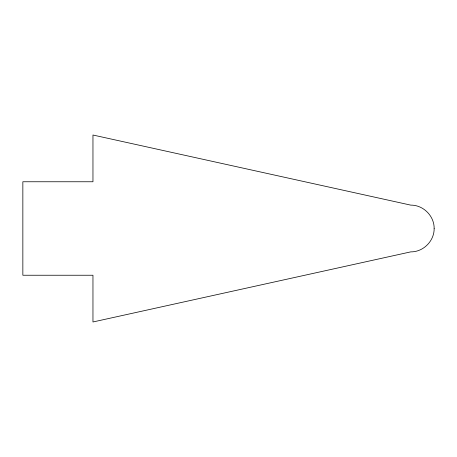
<?xml version="1.0" encoding="UTF-8"?>
<svg xmlns="http://www.w3.org/2000/svg" width="457" height="457" viewBox="0 0 457 457"><rect width="100%" height="100%" fill="white"/><g stroke="black" fill="none" stroke-linecap="round" stroke-linejoin="round"><path stroke-width="0.69" d="M434.15 228.5C434.339 240.999 423.279 252.058 410.78 251.87L92.96 321.979L92.96 275.24L22.85 275.24L22.85 181.76L92.96 181.76L92.96 135.021L410.78 205.13C423.279 204.942 434.339 216.001 434.15 228.5"/></g></svg>
